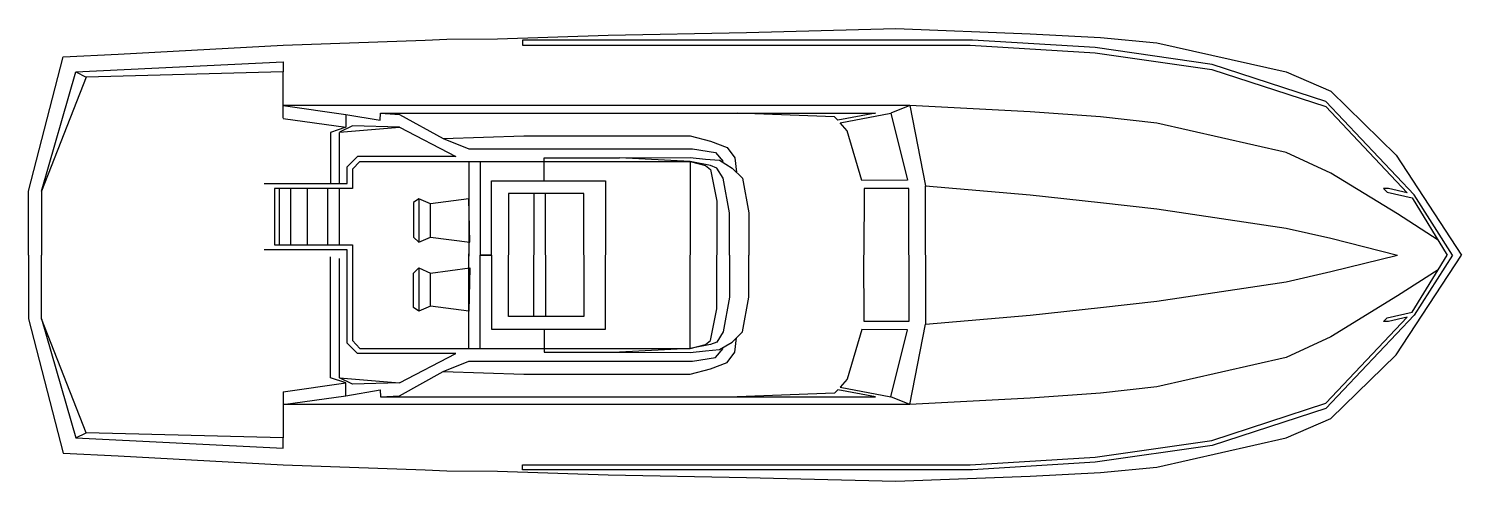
# Model space of a CAD drawing. Header units: millimetres. Extents: x -2213.6 to -2201, y 1643.9 to 1647.9.
import ezdxf

# ---------------------------------------------------------------- set-up
doc = ezdxf.new("R2010")
doc.units = ezdxf.units.MM
doc.header["$LTSCALE"] = 10
doc.layers.add('Embarcações', color=2, linetype='Continuous')

msp = doc.modelspace()

# ---------------------------------------------------------------- linework, layer by layer
at = {"layer": 'Embarcações'}
for p, q in [((-2213.511, 1646.482), (-2213.208, 1647.529)), ((-2213.208, 1647.529), (-2211.386, 1647.618)), ((-2213.208, 1647.529), (-2213.117, 1647.483)), ((-2211.386, 1647.618), (-2211.386, 1647.529)), ((-2210.834, 1647.156), (-2210.834, 1647.044)), ((-2210.777, 1647.056), (-2210.89, 1646.999)), ((-2210.89, 1646.999), (-2210.362, 1647.044)), ((-2210.362, 1647.044), (-2210.777, 1647.056)), ((-2209.753, 1646.741), (-2209.753, 1645.908)), ((-2209.653, 1646.741), (-2209.653, 1645.92)), ((-2207.807, 1646.741), (-2207.807, 1645.92)), ((-2209.552, 1646.572), (-2208.551, 1646.572)), ((-2209.552, 1645.92), (-2209.552, 1646.572)), ((-2208.551, 1646.572), (-2208.551, 1645.92)), ((-2205.738, 1645.92), (-2205.738, 1646.528)), ((-2211.419, 1646.009), (-2211.419, 1646.503)), ((-2211.318, 1646.009), (-2211.318, 1646.503)), ((-2211.171, 1646.009), (-2211.171, 1646.503)), ((-2210.992, 1646.009), (-2210.992, 1646.503)), ((-2210.89, 1646.01), (-2210.89, 1646.502)), ((-2210.192, 1646.414), (-2210.192, 1646.033)), ((-2208.742, 1646.46), (-2209.405, 1646.46)), ((-2209.405, 1646.46), (-2209.405, 1645.92)), ((-2209.181, 1646.46), (-2209.181, 1645.92)), ((-2209.079, 1645.92), (-2209.079, 1646.46)), ((-2208.742, 1645.92), (-2208.742, 1646.46)), ((-2210.091, 1646.077), (-2210.091, 1646.369)), ((-2210.89, 1644.839), (-2210.89, 1645.888)), ((-2209.753, 1645.098), (-2209.753, 1645.93)), ((-2209.653, 1645.92), (-2209.552, 1645.92)), ((-2209.653, 1645.919), (-2209.552, 1645.919)), ((-2209.653, 1645.098), (-2209.653, 1645.919)), ((-2209.552, 1645.919), (-2209.552, 1645.266)), ((-2209.405, 1645.379), (-2209.405, 1645.919)), ((-2209.181, 1645.379), (-2209.181, 1645.919)), ((-2209.079, 1645.919), (-2209.079, 1645.379)), ((-2208.742, 1645.919), (-2208.742, 1645.379)), ((-2208.551, 1645.266), (-2208.551, 1645.919)), ((-2207.807, 1645.098), (-2207.807, 1645.919)), ((-2205.738, 1645.919), (-2205.738, 1645.311)), ((-2210.192, 1645.806), (-2210.192, 1645.424)), ((-2210.091, 1645.469), (-2210.091, 1645.761)), ((-2213.511, 1645.357), (-2213.208, 1644.31)), ((-2209.552, 1645.266), (-2208.551, 1645.266)), ((-2208.742, 1645.379), (-2209.405, 1645.379)), ((-2210.777, 1644.783), (-2210.89, 1644.839)), ((-2210.89, 1644.839), (-2210.362, 1644.795)), ((-2210.834, 1644.682), (-2210.834, 1644.795)), ((-2210.362, 1644.795), (-2210.777, 1644.783)), ((-2213.208, 1644.31), (-2213.117, 1644.356)), ((-2213.208, 1644.31), (-2211.386, 1644.221)), ((-2211.386, 1644.221), (-2211.386, 1644.31))]:
    msp.add_line(p, q, dxfattribs=at)
for points in [[(-2213.624, 1645.919), (-2213.624, 1646.482), (-2213.32, 1647.663), (-2212.837, 1647.686), (-2211.386, 1647.765), (-2210.136, 1647.809), (-2209.945, 1647.817), (-2209.501, 1647.821), (-2208.528, 1647.854), (-2207.312, 1647.877), (-2205.996, 1647.91), (-2204.815, 1647.865), (-2204.197, 1647.832), (-2203.702, 1647.786), (-2202.566, 1647.529), (-2202.172, 1647.359), (-2201.598, 1646.797), (-2201.024, 1645.919)], [(-2201.103, 1645.919), (-2201.439, 1646.449), (-2202.215, 1647.27), (-2203.216, 1647.595), (-2204.243, 1647.743), (-2205.322, 1647.809), (-2206.368, 1647.809), (-2209.281, 1647.809), (-2209.281, 1647.765), (-2206.976, 1647.765), (-2205.344, 1647.765), (-2204.245, 1647.698), (-2203.218, 1647.55), (-2202.217, 1647.224), (-2201.502, 1646.467), (-2201.666, 1646.505), (-2201.71, 1646.505), (-2201.677, 1646.471), (-2201.458, 1646.421), (-2201.149, 1645.919)], [(-2211.386, 1647.123), (-2211.386, 1647.529), (-2213.117, 1647.483), (-2213.511, 1646.482), (-2213.511, 1645.919)], [(-2205.873, 1647.235), (-2209.496, 1647.235), (-2211.386, 1647.235), (-2210.834, 1647.156), (-2210.531, 1647.106), (-2210.53, 1647.168), (-2209.923, 1647.168), (-2207.424, 1647.168), (-2206.176, 1647.168), (-2206.508, 1647.105), (-2206.537, 1647.135), (-2207.392, 1647.168)], [(-2210.53, 1647.168), (-2210.362, 1647.156), (-2209.979, 1646.943), (-2209.27, 1646.966), (-2208.696, 1646.966), (-2207.807, 1646.966), (-2207.627, 1646.92), (-2207.482, 1646.864), (-2207.414, 1646.775), (-2207.398, 1646.648)], [(-2205.873, 1647.235), (-2206.041, 1647.168)], [(-2201.229, 1646.051), (-2201.587, 1646.28), (-2202.172, 1646.64), (-2202.566, 1646.82), (-2203.702, 1647.078), (-2204.197, 1647.135), (-2204.815, 1647.179), (-2205.873, 1647.235), (-2205.738, 1646.528), (-2204.815, 1646.449), (-2204.197, 1646.381), (-2203.702, 1646.325), (-2202.566, 1646.156), (-2202.172, 1646.066), (-2201.587, 1645.919)], [(-2211.386, 1647.121), (-2210.834, 1647.044), (-2210.969, 1646.998), (-2210.969, 1646.55)], [(-2210.362, 1647.044), (-2209.867, 1646.785), (-2210.733, 1646.785), (-2210.822, 1646.696)], [(-2210.89, 1646.55), (-2210.89, 1646.998)], [(-2209.979, 1646.943), (-2209.753, 1646.853), (-2209.653, 1646.853), (-2208.427, 1646.853), (-2207.786, 1646.853), (-2207.583, 1646.82), (-2207.515, 1646.741)], [(-2209.753, 1646.741), (-2209.09, 1646.741), (-2209.09, 1646.775), (-2208.427, 1646.775), (-2207.807, 1646.776), (-2207.672, 1646.763), (-2207.548, 1646.752), (-2207.436, 1646.684), (-2207.347, 1646.595), (-2207.291, 1646.29), (-2207.291, 1645.919)], [(-2207.459, 1645.919), (-2207.459, 1646.289), (-2207.515, 1646.595), (-2207.571, 1646.684), (-2207.627, 1646.707), (-2207.807, 1646.741), (-2208.427, 1646.775)], [(-2211.554, 1646.549), (-2210.822, 1646.549), (-2210.822, 1646.695)], [(-2210.777, 1646.673), (-2210.777, 1646.503), (-2211.462, 1646.503), (-2211.462, 1646.009), (-2210.777, 1646.009), (-2210.777, 1645.166)], [(-2210.777, 1646.673), (-2210.71, 1646.741), (-2209.753, 1646.741), (-2209.753, 1646.414), (-2210.091, 1646.369), (-2210.192, 1646.414), (-2210.238, 1646.381), (-2210.238, 1646.077), (-2210.192, 1646.033), (-2210.091, 1646.077), (-2209.743, 1646.033), (-2209.753, 1646.414)], [(-2209.09, 1646.573), (-2209.09, 1646.741), (-2207.807, 1646.741), (-2207.672, 1646.707), (-2207.627, 1646.671), (-2207.571, 1646.392), (-2207.571, 1645.92)], [(-2205.884, 1645.92), (-2205.884, 1646.505), (-2206.277, 1646.505), (-2206.278, 1645.92)], [(-2213.624, 1645.919), (-2213.624, 1645.357), (-2213.32, 1644.176), (-2212.837, 1644.153), (-2211.386, 1644.074), (-2210.136, 1644.029), (-2209.945, 1644.021), (-2209.501, 1644.018), (-2208.528, 1643.985), (-2207.312, 1643.962), (-2205.996, 1643.929), (-2204.815, 1643.973), (-2204.197, 1644.006), (-2203.702, 1644.052), (-2202.566, 1644.31), (-2202.172, 1644.48), (-2201.598, 1645.042), (-2201.024, 1645.919)], [(-2211.386, 1644.715), (-2211.386, 1644.31), (-2213.117, 1644.356), (-2213.511, 1645.357), (-2213.511, 1645.919)], [(-2210.822, 1645.143), (-2210.822, 1645.964), (-2211.554, 1645.964)], [(-2211.386, 1644.717), (-2210.834, 1644.795), (-2210.969, 1644.839), (-2210.969, 1645.904)], [(-2209.753, 1645.098), (-2209.09, 1645.098), (-2209.09, 1645.064), (-2208.427, 1645.064), (-2207.807, 1645.063), (-2207.672, 1645.075), (-2207.548, 1645.087), (-2207.436, 1645.154), (-2207.347, 1645.244), (-2207.291, 1645.548), (-2207.291, 1645.919)], [(-2201.103, 1645.919), (-2201.439, 1645.39), (-2202.215, 1644.569), (-2203.216, 1644.244), (-2204.243, 1644.096), (-2205.322, 1644.029), (-2206.368, 1644.029), (-2209.281, 1644.029), (-2209.281, 1644.074), (-2206.976, 1644.074), (-2205.344, 1644.074), (-2204.245, 1644.14), (-2203.218, 1644.288), (-2202.217, 1644.615), (-2201.502, 1645.372), (-2201.666, 1645.334), (-2201.71, 1645.334), (-2201.677, 1645.367), (-2201.458, 1645.418), (-2201.149, 1645.919)], [(-2209.09, 1645.265), (-2209.09, 1645.098), (-2207.807, 1645.098), (-2207.672, 1645.131), (-2207.627, 1645.168), (-2207.571, 1645.446), (-2207.571, 1645.919)], [(-2207.459, 1645.919), (-2207.459, 1645.549), (-2207.515, 1645.244), (-2207.571, 1645.154), (-2207.627, 1645.131), (-2207.807, 1645.098), (-2208.427, 1645.064)], [(-2205.884, 1645.919), (-2205.884, 1645.334), (-2206.277, 1645.334), (-2206.278, 1645.919)], [(-2201.229, 1645.788), (-2201.587, 1645.559), (-2202.172, 1645.199), (-2202.566, 1645.019), (-2203.702, 1644.76), (-2204.197, 1644.704), (-2204.815, 1644.659), (-2205.873, 1644.603), (-2205.738, 1645.311), (-2204.815, 1645.39), (-2204.197, 1645.458), (-2203.702, 1645.514), (-2202.566, 1645.682), (-2202.172, 1645.773), (-2201.587, 1645.919)], [(-2210.777, 1645.166), (-2210.71, 1645.098), (-2209.753, 1645.098), (-2209.753, 1645.424), (-2210.091, 1645.469), (-2210.192, 1645.424), (-2210.238, 1645.458), (-2210.238, 1645.761), (-2210.192, 1645.806), (-2210.091, 1645.761), (-2209.743, 1645.806), (-2209.753, 1645.424)], [(-2210.362, 1644.795), (-2209.867, 1645.053), (-2210.733, 1645.053), (-2210.822, 1645.143)], [(-2210.53, 1644.671), (-2210.362, 1644.682), (-2209.979, 1644.895), (-2209.27, 1644.872), (-2208.696, 1644.872), (-2207.807, 1644.872), (-2207.627, 1644.918), (-2207.482, 1644.974), (-2207.414, 1645.064), (-2207.398, 1645.191)], [(-2209.979, 1644.895), (-2209.753, 1644.986), (-2209.653, 1644.986), (-2208.427, 1644.986), (-2207.786, 1644.986), (-2207.583, 1645.019), (-2207.515, 1645.098)], [(-2205.873, 1644.603), (-2209.496, 1644.603), (-2211.386, 1644.603), (-2210.834, 1644.682), (-2210.531, 1644.733), (-2210.53, 1644.671), (-2209.923, 1644.671), (-2207.424, 1644.671), (-2206.176, 1644.671), (-2206.508, 1644.734), (-2206.537, 1644.704), (-2207.392, 1644.671)], [(-2205.873, 1644.603), (-2206.041, 1644.671)]]:
    msp.add_lwpolyline(points, dxfattribs=at)
for points in [[(-2205.896, 1646.578), (-2206.297, 1646.574), (-2206.424, 1647.011), (-2206.488, 1647.082), (-2206.041, 1647.168)], [(-2205.896, 1645.261), (-2206.297, 1645.264), (-2206.424, 1644.828), (-2206.488, 1644.757), (-2206.041, 1644.671)]]:
    msp.add_lwpolyline(points, close=True, dxfattribs=at)

doc.saveas('drawing.dxf')
